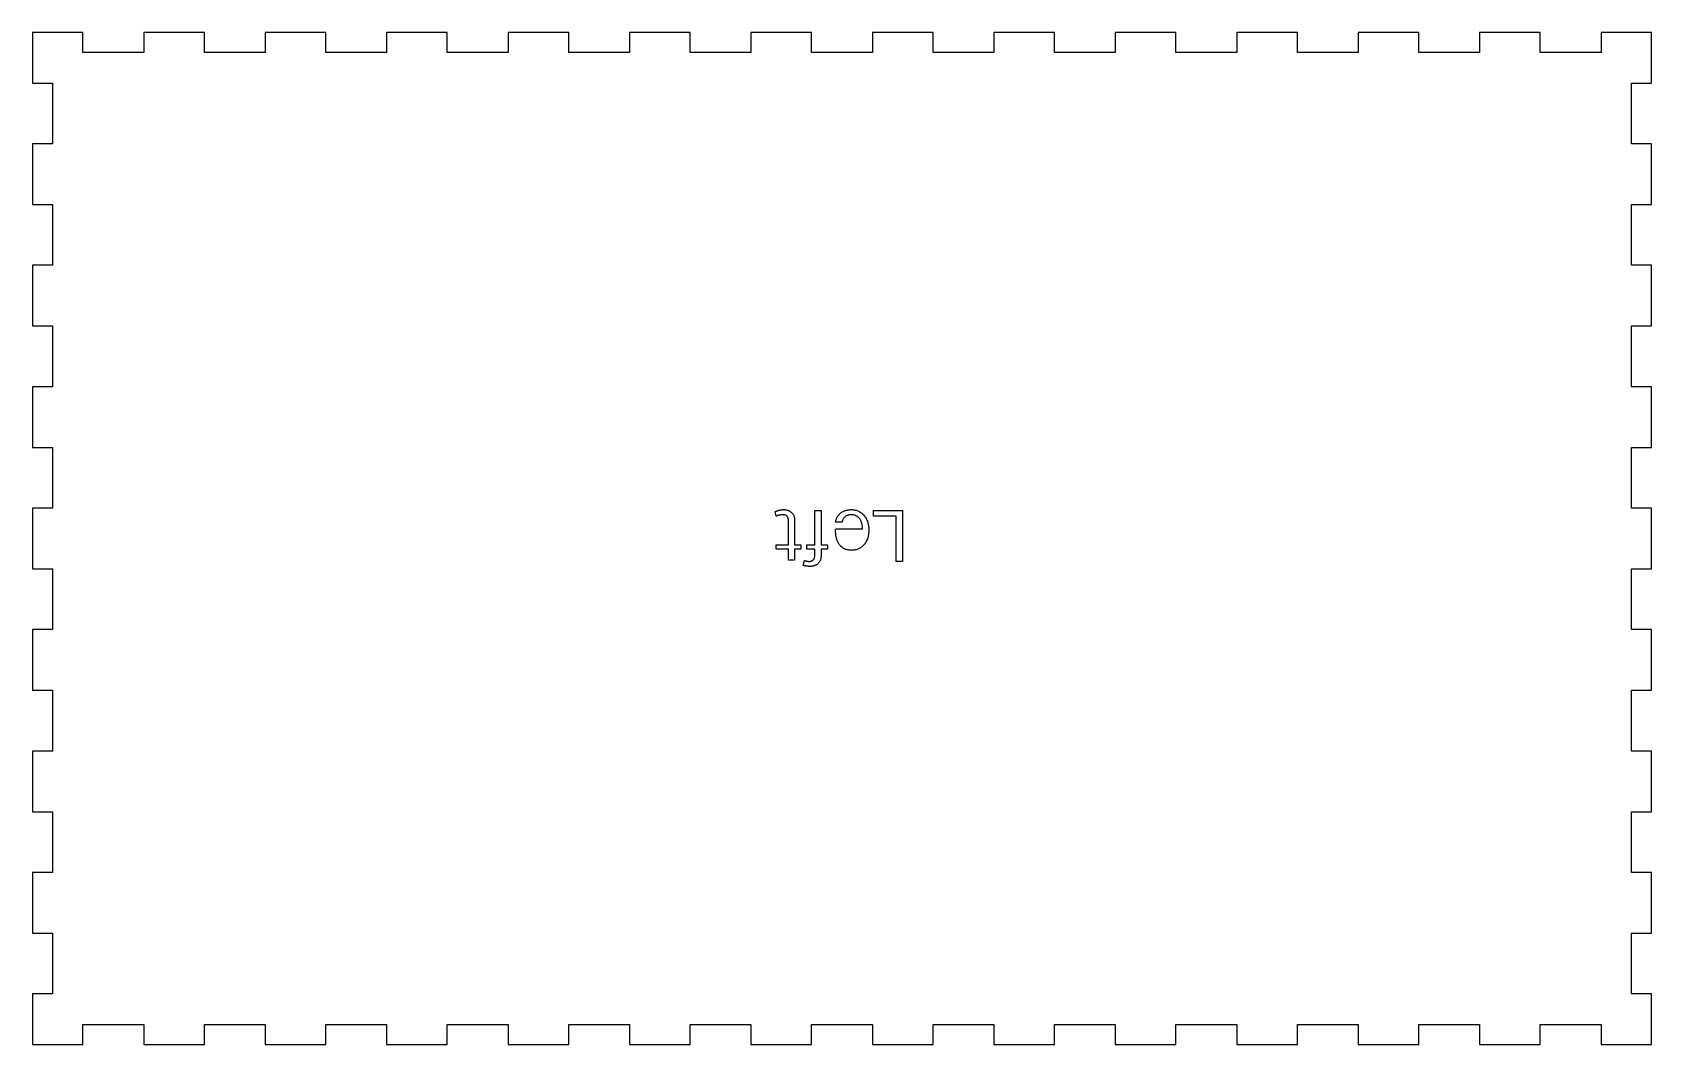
# Model space of a CAD drawing. Header units: millimetres. Extents: x -240 to 0, y -303 to -153.
import ezdxf

# ---------------------------------------------------------------- set-up
doc = ezdxf.new("R2010")
doc.units = ezdxf.units.MM
doc.layers.get('0').update_dxf_attribs({"linetype": 'CONTINUOUS'})

msp = doc.modelspace()

# ---------------------------------------------------------------- linework, layer by layer
for points in [[(-240, -295.5), (-240, -303), (-232.5, -303), (-232.5, -300), (-223.5, -300), (-223.5, -303), (-214.5, -303), (-214.5, -300), (-205.5, -300), (-205.5, -303), (-196.5, -303), (-196.5, -300), (-187.5, -300), (-187.5, -303), (-178.5, -303), (-178.5, -300), (-169.5, -300), (-169.5, -303), (-160.5, -303), (-160.5, -300), (-151.5, -300), (-151.5, -303), (-142.5, -303), (-142.5, -300), (-133.5, -300), (-133.5, -303), (-124.5, -303), (-124.5, -300), (-115.5, -300), (-115.5, -303), (-106.5, -303), (-106.5, -300), (-97.5, -300), (-97.5, -303), (-88.5, -303), (-88.5, -300), (-79.5, -300), (-79.5, -303), (-70.5, -303), (-70.5, -300), (-61.5, -300), (-61.5, -303), (-52.5, -303), (-52.5, -300), (-43.5, -300), (-43.5, -303), (-34.5, -303), (-34.5, -300), (-25.5, -300), (-25.5, -303), (-16.5, -303), (-16.5, -300), (-7.5, -300), (-7.5, -303), (0, -303), (0, -295.5), (-3, -295.5), (-3, -286.5), (0, -286.5), (0, -277.5), (-3, -277.5), (-3, -268.5), (0, -268.5), (0, -259.5), (-3, -259.5), (-3, -250.5), (0, -250.5), (0, -241.5), (-3, -241.5), (-3, -232.5), (0, -232.5), (0, -223.5), (-3, -223.5), (-3, -214.5), (0, -214.5), (0, -205.5), (-3, -205.5), (-3, -196.5), (0, -196.5), (0, -187.5), (-3, -187.5), (-3, -178.5), (0, -178.5), (0, -169.5), (-3, -169.5), (-3, -160.5), (0, -160.5), (0, -153), (-7.5, -153), (-7.5, -156), (-16.5, -156), (-16.5, -153), (-25.5, -153), (-25.5, -156), (-34.5, -156), (-34.5, -153), (-43.5, -153), (-43.5, -156), (-52.5, -156), (-52.5, -153), (-61.5, -153), (-61.5, -156), (-70.5, -156), (-70.5, -153), (-79.5, -153), (-79.5, -156), (-88.5, -156), (-88.5, -153), (-97.5, -153), (-97.5, -156), (-106.5, -156), (-106.5, -153), (-115.5, -153), (-115.5, -156), (-124.5, -156), (-124.5, -153), (-133.5, -153), (-133.5, -156), (-142.5, -156), (-142.5, -153), (-151.5, -153), (-151.5, -156), (-160.5, -156), (-160.5, -153), (-169.5, -153), (-169.5, -156), (-178.5, -156), (-178.5, -153), (-187.5, -153), (-187.5, -156), (-196.5, -156), (-196.5, -153), (-205.5, -153), (-205.5, -156), (-214.5, -156), (-214.5, -153), (-223.5, -153), (-223.5, -156), (-232.5, -156), (-232.5, -153), (-240, -153), (-240, -160.5), (-237, -160.5), (-237, -169.5), (-240, -169.5), (-240, -178.5), (-237, -178.5), (-237, -187.5), (-240, -187.5), (-240, -196.5), (-237, -196.5), (-237, -205.5), (-240, -205.5), (-240, -214.5), (-237, -214.5), (-237, -223.5), (-240, -223.5), (-240, -232.5), (-237, -232.5), (-237, -241.5), (-240, -241.5), (-240, -250.5), (-237, -250.5), (-237, -259.5), (-240, -259.5), (-240, -268.5), (-237, -268.5), (-237, -277.5), (-240, -277.5), (-240, -286.5), (-237, -286.5), (-237, -295.5)], [(-127.941, -229.602), (-129.753, -229.602), (-129.753, -228.954), (-127.941, -228.954), (-127.941, -225.366), (-127.949, -225.197), (-127.974, -225.046), (-128.016, -224.913), (-128.073, -224.798), (-128.148, -224.7), (-128.239, -224.62), (-128.347, -224.558), (-128.471, -224.514), (-128.612, -224.487), (-128.769, -224.478), (-128.867, -224.48), (-128.915, -224.483), (-128.963, -224.487), (-129.059, -224.497), (-129.106, -224.504), (-129.2, -224.522), (-129.246, -224.532), (-129.293, -224.543), (-129.341, -224.556), (-129.39, -224.569), (-129.44, -224.584), (-129.491, -224.6), (-129.544, -224.616), (-129.597, -224.634), (-129.652, -224.653), (-129.708, -224.673), (-129.765, -224.694), (-129.897, -224.022), (-129.836, -223.996), (-129.775, -223.971), (-129.714, -223.947), (-129.653, -223.924), (-129.592, -223.902), (-129.531, -223.881), (-129.47, -223.861), (-129.409, -223.842), (-129.349, -223.823), (-129.288, -223.806), (-129.227, -223.79), (-129.166, -223.776), (-129.104, -223.763), (-129.042, -223.752), (-128.98, -223.743), (-128.917, -223.735), (-128.854, -223.73), (-128.79, -223.725), (-128.726, -223.723), (-128.661, -223.722), (-128.568, -223.724), (-128.478, -223.729), (-128.389, -223.738), (-128.302, -223.751), (-128.217, -223.767), (-128.134, -223.787), (-128.053, -223.81), (-127.974, -223.837), (-127.896, -223.868), (-127.821, -223.902), (-127.748, -223.94), (-127.678, -223.981), (-127.612, -224.026), (-127.548, -224.075), (-127.488, -224.127), (-127.431, -224.183), (-127.377, -224.242), (-127.326, -224.305), (-127.278, -224.372), (-127.233, -224.442), (-127.192, -224.516), (-127.155, -224.593), (-127.123, -224.674), (-127.095, -224.759), (-127.071, -224.847), (-127.052, -224.939), (-127.036, -225.034), (-127.026, -225.133), (-127.019, -225.236), (-127.017, -225.342), (-127.017, -228.954), (-126.093, -228.954), (-126.093, -229.602), (-127.017, -229.602), (-127.017, -231.198), (-127.941, -231.198)], [(-124.035, -229.602), (-125.223, -229.602), (-125.223, -228.954), (-124.035, -228.954), (-124.035, -223.866), (-123.099, -223.866), (-123.099, -228.954), (-122.163, -228.954), (-122.163, -229.602), (-123.099, -229.602), (-123.099, -230.49), (-123.101, -230.602), (-123.108, -230.71), (-123.119, -230.813), (-123.134, -230.913), (-123.154, -231.008), (-123.178, -231.099), (-123.206, -231.187), (-123.239, -231.27), (-123.276, -231.348), (-123.318, -231.423), (-123.363, -231.494), (-123.412, -231.561), (-123.463, -231.624), (-123.517, -231.683), (-123.575, -231.739), (-123.635, -231.791), (-123.698, -231.839), (-123.764, -231.883), (-123.834, -231.923), (-123.906, -231.96), (-123.981, -231.993), (-124.057, -232.023), (-124.135, -232.049), (-124.215, -232.071), (-124.297, -232.09), (-124.38, -232.106), (-124.465, -232.118), (-124.552, -232.127), (-124.641, -232.132), (-124.731, -232.134), (-124.78, -232.134), (-124.83, -232.133), (-124.879, -232.131), (-124.979, -232.125), (-125.029, -232.121), (-125.08, -232.116), (-125.13, -232.111), (-125.181, -232.105), (-125.232, -232.098), (-125.334, -232.082), (-125.385, -232.073), (-125.436, -232.063), (-125.486, -232.053), (-125.537, -232.042), (-125.588, -232.03), (-125.638, -232.017), (-125.689, -232.004), (-125.739, -231.99), (-125.559, -231.246), (-125.523, -231.26), (-125.451, -231.286), (-125.415, -231.298), (-125.38, -231.309), (-125.308, -231.329), (-125.273, -231.338), (-125.237, -231.346), (-125.202, -231.354), (-125.167, -231.361), (-125.132, -231.367), (-125.097, -231.372), (-125.063, -231.377), (-125.029, -231.381), (-124.995, -231.384), (-124.962, -231.387), (-124.928, -231.389), (-124.896, -231.39), (-124.863, -231.39), (-124.825, -231.389), (-124.786, -231.387), (-124.748, -231.384), (-124.709, -231.378), (-124.671, -231.372), (-124.633, -231.364), (-124.594, -231.355), (-124.556, -231.344), (-124.517, -231.332), (-124.479, -231.318), (-124.441, -231.302), (-124.405, -231.284), (-124.37, -231.263), (-124.336, -231.24), (-124.303, -231.214), (-124.272, -231.186), (-124.243, -231.155), (-124.214, -231.122), (-124.187, -231.086), (-124.161, -231.048), (-124.137, -231.007), (-124.116, -230.962), (-124.097, -230.914), (-124.08, -230.862), (-124.067, -230.806), (-124.055, -230.748), (-124.046, -230.686), (-124.04, -230.62), (-124.036, -230.551), (-124.035, -230.478)], [(-118.859, -223.731), (-118.739, -223.724), (-118.617, -223.722), (-118.47, -223.726), (-118.326, -223.737), (-118.185, -223.756), (-118.047, -223.783), (-117.913, -223.817), (-117.781, -223.859), (-117.653, -223.909), (-117.528, -223.966), (-117.407, -224.031), (-117.288, -224.103), (-117.173, -224.182), (-117.064, -224.267), (-116.959, -224.358), (-116.859, -224.455), (-116.764, -224.558), (-116.675, -224.667), (-116.59, -224.782), (-116.509, -224.903), (-116.434, -225.029), (-116.364, -225.162), (-116.3, -225.3), (-116.242, -225.441), (-116.191, -225.587), (-116.147, -225.737), (-116.11, -225.891), (-116.079, -226.049), (-116.056, -226.211), (-116.039, -226.377), (-116.028, -226.548), (-116.025, -226.722), (-116.028, -226.908), (-116.038, -227.088), (-116.055, -227.263), (-116.079, -227.433), (-116.109, -227.598), (-116.146, -227.757), (-116.19, -227.911), (-116.24, -228.06), (-116.297, -228.204), (-116.361, -228.342), (-116.431, -228.474), (-116.505, -228.601), (-116.585, -228.72), (-116.67, -228.834), (-116.759, -228.941), (-116.854, -229.042), (-116.953, -229.137), (-117.058, -229.225), (-117.167, -229.307), (-117.282, -229.383), (-117.401, -229.452), (-117.523, -229.514), (-117.648, -229.568), (-117.776, -229.615), (-117.908, -229.655), (-118.043, -229.688), (-118.182, -229.713), (-118.324, -229.731), (-118.469, -229.742), (-118.617, -229.746), (-118.746, -229.743), (-118.871, -229.735), (-118.992, -229.722), (-119.109, -229.704), (-119.223, -229.68), (-119.333, -229.651), (-119.439, -229.617), (-119.541, -229.577), (-119.639, -229.532), (-119.733, -229.482), (-119.824, -229.427), (-119.911, -229.369), (-119.994, -229.307), (-120.074, -229.241), (-120.15, -229.172), (-120.223, -229.098), (-120.292, -229.021), (-120.357, -228.941), (-120.419, -228.856), (-120.477, -228.768), (-120.532, -228.677), (-120.583, -228.583), (-120.631, -228.487), (-120.675, -228.389), (-120.716, -228.289), (-120.754, -228.186), (-120.788, -228.081), (-120.819, -227.973), (-120.846, -227.863), (-120.87, -227.751), (-120.891, -227.637), (-120.908, -227.523), (-120.922, -227.407), (-120.933, -227.291), (-120.941, -227.174), (-120.946, -227.057), (-120.947, -226.938), (-120.946, -226.819), (-120.941, -226.699), (-120.933, -226.578), (-116.961, -226.578), (-116.963, -226.471), (-116.968, -226.355), (-116.977, -226.241), (-116.99, -226.13), (-117.007, -226.022), (-117.027, -225.915), (-117.051, -225.812), (-117.078, -225.711), (-117.109, -225.612), (-117.144, -225.516), (-117.182, -225.423), (-117.225, -225.334), (-117.27, -225.249), (-117.32, -225.168), (-117.373, -225.091), (-117.429, -225.018), (-117.49, -224.949), (-117.554, -224.884), (-117.622, -224.823), (-117.693, -224.766), (-117.768, -224.714), (-117.847, -224.667), (-117.93, -224.625), (-118.017, -224.589), (-118.107, -224.559), (-118.201, -224.534), (-118.299, -224.515), (-118.401, -224.501), (-118.507, -224.493), (-118.617, -224.49), (-118.727, -224.493), (-118.832, -224.501), (-118.934, -224.514), (-119.032, -224.533), (-119.126, -224.558), (-119.215, -224.587), (-119.301, -224.622), (-119.383, -224.663), (-119.461, -224.709), (-119.535, -224.76), (-119.604, -224.817), (-119.668, -224.878), (-119.726, -224.945), (-119.778, -225.017), (-119.825, -225.095), (-119.865, -225.177), (-119.901, -225.264), (-119.931, -225.357), (-119.955, -225.455), (-119.973, -225.558), (-120.945, -225.558), (-120.925, -225.446), (-120.9, -225.336), (-120.87, -225.23), (-120.837, -225.127), (-120.798, -225.028), (-120.755, -224.931), (-120.707, -224.838), (-120.655, -224.748), (-120.598, -224.661), (-120.537, -224.577), (-120.472, -224.497), (-120.403, -224.42), (-120.331, -224.347), (-120.255, -224.278), (-120.175, -224.213), (-120.093, -224.152), (-120.007, -224.094), (-119.917, -224.04), (-119.824, -223.99), (-119.727, -223.944), (-119.627, -223.902), (-119.525, -223.864), (-119.42, -223.831), (-119.313, -223.802), (-119.204, -223.778), (-119.091, -223.758), (-118.976, -223.742)], [(-115.311, -223.866), (-111.015, -223.866), (-111.015, -231.402), (-111.951, -231.402), (-111.951, -224.682), (-115.311, -224.682)]]:
    msp.add_lwpolyline(points, close=True)

doc.saveas('drawing.dxf')
